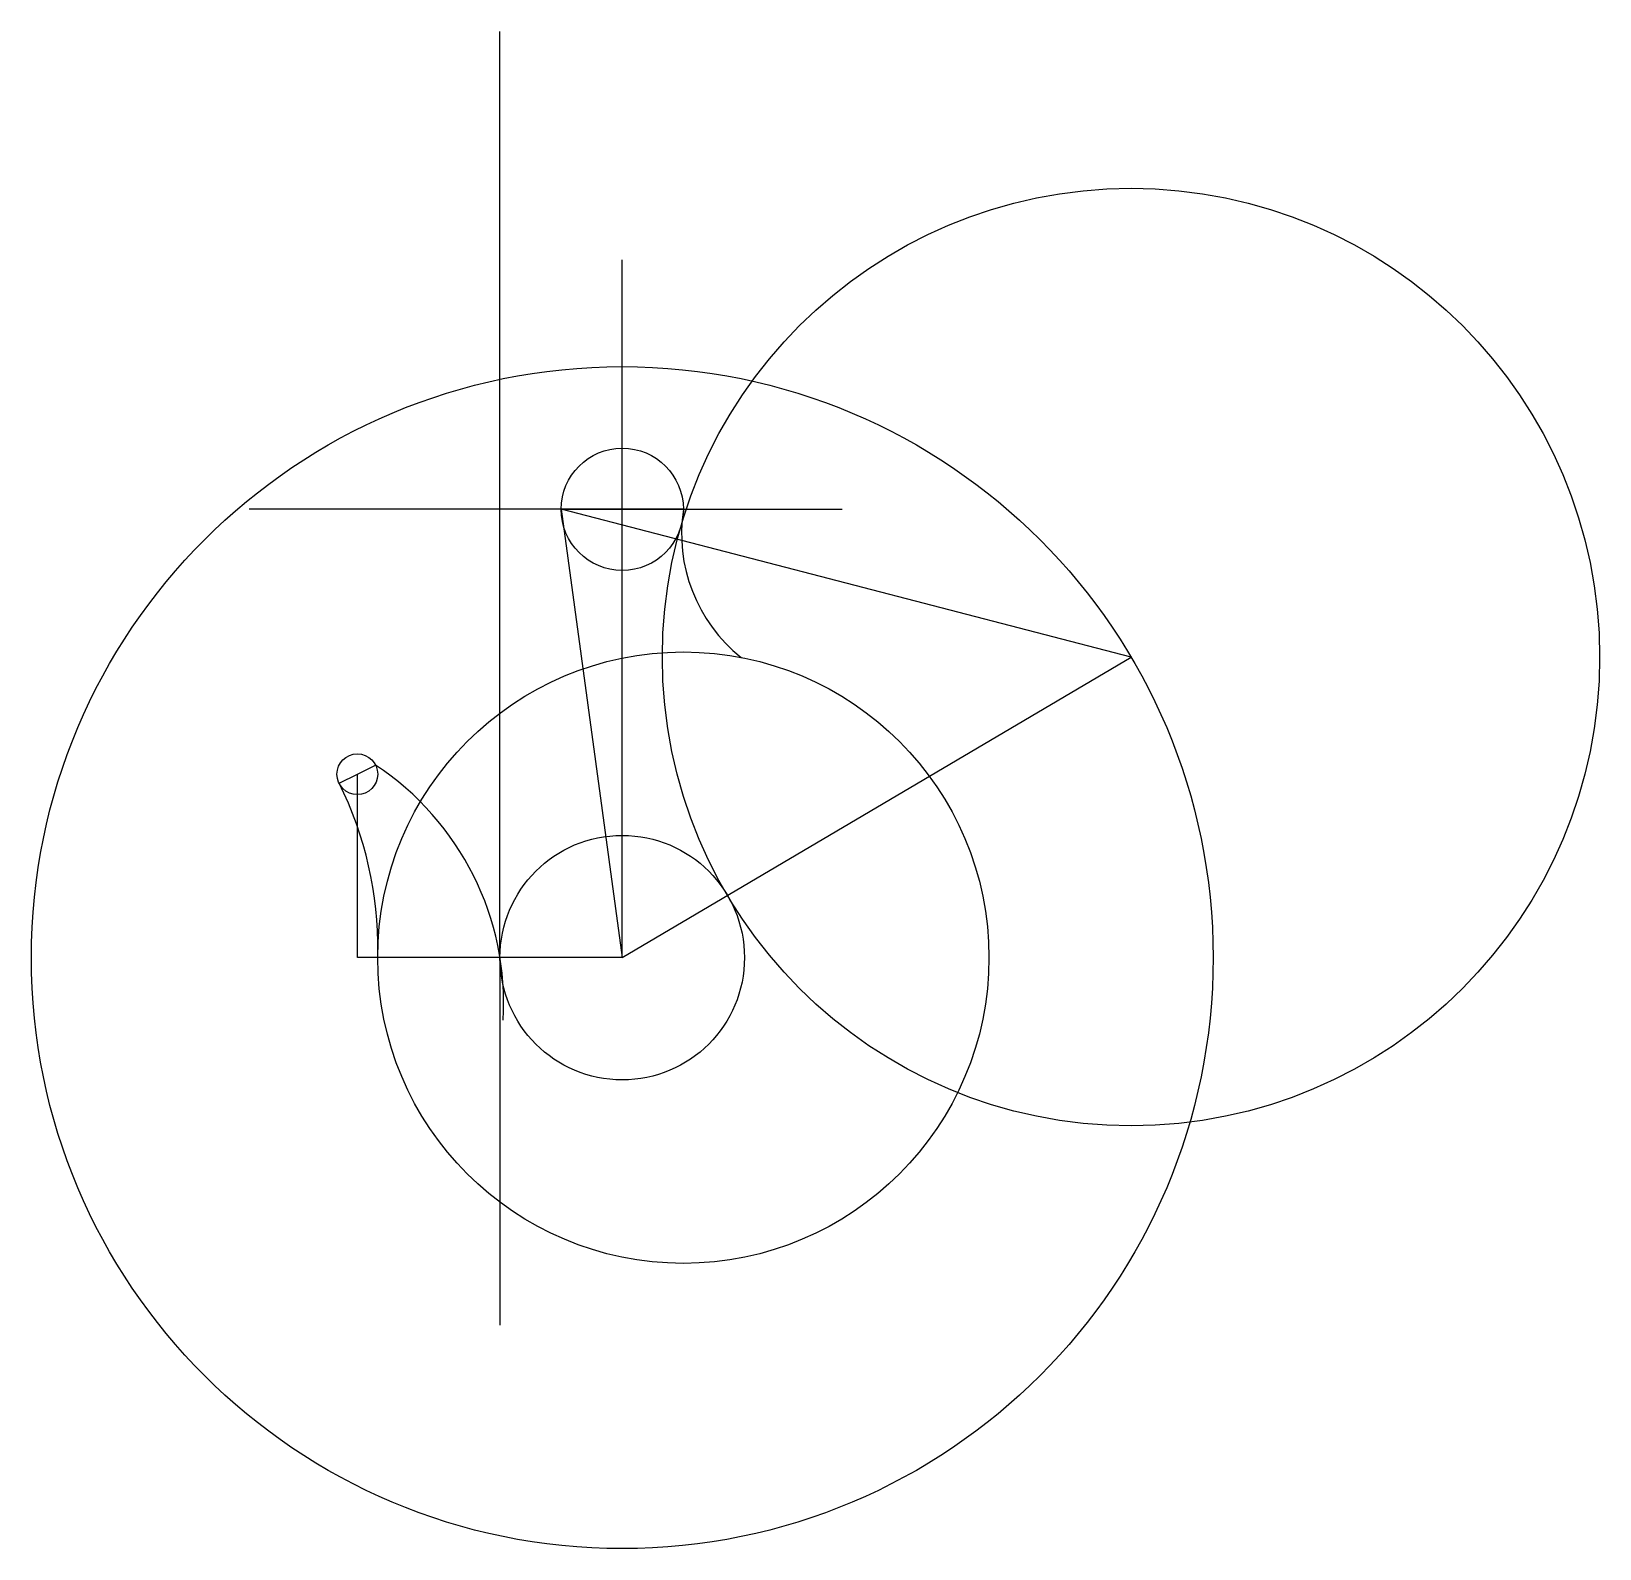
# Model space of a CAD drawing. Header units: millimetres. Extents: x 2705 to 3090, y 1454 to 1827.
import ezdxf

# ---------------------------------------------------------------- set-up
doc = ezdxf.new("R2010")
doc.units = ezdxf.units.MM

msp = doc.modelspace()

# ---------------------------------------------------------------- linework, layer by layer
for p, q in [((2820.12, 1599.42), (2820.12, 1826.68)), ((2850.12, 1719.02), (2850.12, 1770.64)), ((2850.12, 1709.42), (2850.12, 1719.02)), ((2865.12, 1709.42), (2758.6, 1709.42)), ((2835.12, 1709.42), (2865.83, 1709.42)), ((2974.97, 1673.17), (2835.12, 1709.42)), ((2835.12, 1709.42), (2850.12, 1599.42)), ((2850.12, 1599.42), (2850.12, 1709.42)), ((2865.12, 1709.42), (2904.12, 1709.42)), ((2850.12, 1599.42), (2974.97, 1673.17)), ((2850.12, 1599.42), (2850.12, 1654.42)), ((2780.65, 1642.19), (2785.12, 1644.42)), ((2785.12, 1644.42), (2789.6, 1646.66)), ((2785.12, 1599.42), (2785.12, 1644.42)), ((2850.12, 1599.42), (2785.12, 1599.42)), ((2820.12, 1599.42), (2820.12, 1509.26))]:
    msp.add_line(p, q)
for centre, radius in [((2974.97, 1673.17), 115), ((2850.12, 1599.42), 145), ((2850.12, 1709.42), 15), ((2865.12, 1599.42), 75), ((2785.12, 1644.42), 5), ((2850.12, 1599.42), 30)]:
    msp.add_circle(centre, radius)
for centre, radius, start, end in [((2903.67, 1703.5), 39, 171.2616, 231.2616), ((2751.02, 1588.25), 70, 356.5599, 56.5599), ((2700.14, 1601.96), 90, 359.1198, 26.5516)]:
    msp.add_arc(centre, radius, start, end)

doc.saveas('drawing.dxf')
